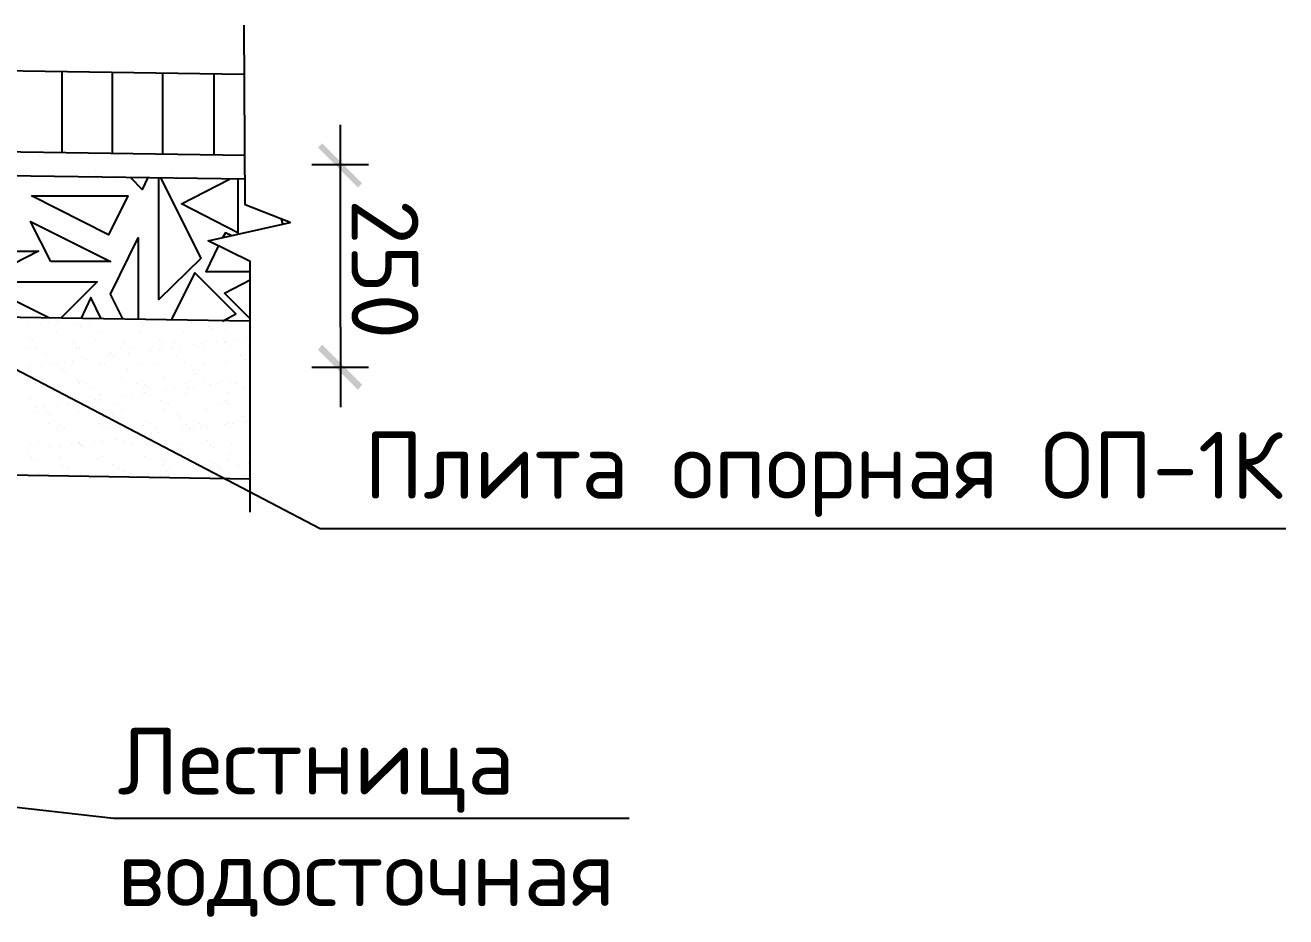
# Model space of a CAD drawing. Extents: x 8646 to 18206, y -17605 to -192.
# Drawn here: x 11966.9 to 12018.9, y -8215.8 to -8179 of the extents above; entities that cross this region are included whole.
import ezdxf

# ---------------------------------------------------------------- set-up
doc = ezdxf.new("R2010")
doc.units = 0
for name, color, linetype in [('PDF__0', 7, 'CONTINUOUS'), ('PDF__КОНСТРУКЦИЯ_КОЛОДЦА', 7, 'CONTINUOUS'), ('PDF__ТЕКСТ', 7, 'CONTINUOUS'), ('PDF__УСИЛЕНИЕ', 7, 'CONTINUOUS')]:
    doc.layers.add(name, color=color, linetype=linetype)
doc.styles.add('PDF_ISOCPEUR', font='isocpeur.ttf')

msp = doc.modelspace()

# ---------------------------------------------------------------- linework, layer by layer
at = {"layer": 'PDF__0', "linetype": 'CONTINUOUS'}
for points in [[(11979.893, -8186.481), (11979.893, -8183.133)], [(11981.038, -8184.786), (11978.707, -8184.786)], [(11971.926, -8185.337), (11971.714, -8185.803), (11971.248, -8185.337)], [(11972.477, -8185.337), (11974.13, -8188.643), (11972.392, -8190.338), (11972.392, -8185.337)], [(11975.655, -8185.379), (11975.655, -8187.583), (11973.325, -8186.396), (11975.316, -8185.379)], [(11977.52, -8187.244), (11977.435, -8186.99)], [(11975.401, -8187.71), (11975.147, -8187.583), (11975.02, -8187.795)], [(11970.909, -8191.143), (11970.401, -8190.126), (11971.545, -8187.795), (11971.545, -8191.185)], [(11976.164, -8189.193), (11974.342, -8189.193), (11974.85, -8188.134)], [(11975.02, -8191.228), (11975.571, -8190.931), (11973.876, -8189.236), (11972.901, -8191.185)], [(11967.858, -8191.101), (11964.891, -8189.617), (11969.85, -8189.617), (11968.366, -8191.101)], [(11976.164, -8191.143), (11975.105, -8190.083), (11976.164, -8189.533)], [(11970.019, -8191.143), (11969.595, -8190.253), (11969.172, -8191.143)], [(11979.893, -8191.482), (11979.893, -8194.787)], [(11978.707, -8193.135), (11981.038, -8193.135)]]:
    msp.add_lwpolyline(points, dxfattribs=at)
for points in [[(11967.137, -8186.057), (11971.121, -8186.057), (11970.316, -8187.668)], [(11967.943, -8188.77), (11967.095, -8187.117), (11970.401, -8188.77)], [(11964.298, -8188.346), (11967.434, -8188.346), (11965.357, -8189.405)]]:
    msp.add_lwpolyline(points, close=True, dxfattribs=at)
for points in [[(11980.783, -8185.549), (11978.961, -8184.066), (11979.131, -8183.896)], [(11980.614, -8185.718), (11980.783, -8185.549), (11978.961, -8184.066)], [(11979.131, -8192.202), (11978.961, -8192.414), (11980.783, -8193.855)], [(11978.961, -8192.414), (11980.783, -8193.855), (11980.614, -8194.067)]]:
    msp.add_solid(points, dxfattribs=at)
at = {"layer": 'PDF__КОНСТРУКЦИЯ_КОЛОДЦА', "linetype": 'CONTINUOUS'}
for points in [[(11976.164, -8199.11), (11976.164, -8188.77), (11974.427, -8187.922), (11977.817, -8187.159), (11975.952, -8186.439), (11975.91, -8179.023)], [(11975.91, -8181.057), (11947.643, -8180.633)], [(11975.952, -8184.405), (11948.194, -8183.981)], [(11975.952, -8185.379), (11952.347, -8185.04)], [(11976.164, -8191.228), (11962.349, -8191.016)], [(11976.164, -8197.754), (11963.662, -8197.542)]]:
    msp.add_lwpolyline(points, dxfattribs=at)
at = {"layer": 'PDF__УСИЛЕНИЕ', "linetype": 'CONTINUOUS'}
for points in [[(11968.409, -8184.278), (11968.409, -8180.93)], [(11970.485, -8184.32), (11970.485, -8180.972)], [(11972.562, -8184.362), (11972.562, -8181.014)], [(11974.681, -8184.362), (11974.681, -8181.057)], [(11967.476, -8184.405), (11967.476, -8184.405)], [(11969.172, -8184.362), (11969.172, -8184.362)], [(11973.07, -8184.489), (11973.07, -8184.489)], [(11969.765, -8184.998), (11969.765, -8184.998)], [(11972.901, -8184.998), (11972.901, -8184.998)], [(11969.892, -8185.21), (11969.892, -8185.21)], [(11970.57, -8185.252), (11970.57, -8185.252)], [(11973.113, -8185.252), (11973.113, -8185.252)], [(11973.918, -8185.295), (11973.918, -8185.295)], [(11979.893, -8191.482), (11979.893, -8186.481)], [(11967.519, -8191.312), (11967.519, -8191.312)], [(11967.858, -8191.27), (11967.858, -8191.27)], [(11968.197, -8191.228), (11968.197, -8191.228)], [(11968.748, -8191.143), (11968.748, -8191.143)], [(11969.595, -8191.27), (11969.595, -8191.27)], [(11971.672, -8191.27), (11971.672, -8191.27)], [(11973.748, -8191.27), (11973.748, -8191.27)], [(11975.825, -8191.27), (11975.825, -8191.27)], [(11966.968, -8191.397), (11966.968, -8191.397)], [(11968.154, -8191.694), (11968.154, -8191.694)], [(11969.044, -8191.355), (11969.044, -8191.355)], [(11969.172, -8191.44), (11969.172, -8191.44)], [(11969.892, -8191.694), (11969.892, -8191.694)], [(11971.63, -8191.694), (11971.63, -8191.694)], [(11971.757, -8191.397), (11971.757, -8191.397)], [(11973.409, -8191.651), (11973.409, -8191.651)], [(11974.427, -8191.44), (11974.427, -8191.44)], [(11974.554, -8191.524), (11974.554, -8191.524)], [(11975.147, -8191.609), (11975.147, -8191.609)], [(11964.383, -8192.118), (11979.046, -8199.788), (11980.741, -8199.788), (12018.882, -8199.788)], [(11967.053, -8191.906), (11967.053, -8191.906)], [(11967.053, -8192.33), (11967.053, -8192.33)], [(11967.18, -8192.033), (11967.18, -8192.033)], [(11967.307, -8192.372), (11967.307, -8192.372)], [(11968.875, -8192.118), (11968.875, -8192.118)], [(11969.002, -8192.372), (11969.002, -8192.372)], [(11969.129, -8192.33), (11969.129, -8192.33)], [(11969.765, -8191.99), (11969.765, -8191.99)], [(11970.824, -8192.33), (11970.824, -8192.33)], [(11970.951, -8192.118), (11970.951, -8192.118)], [(11971.206, -8192.33), (11971.206, -8192.33)], [(11972.435, -8191.99), (11972.435, -8191.99)], [(11972.562, -8192.118), (11972.562, -8192.118)], [(11972.562, -8192.287), (11972.562, -8192.287)], [(11972.943, -8192.33), (11972.943, -8192.33)], [(11973.028, -8192.118), (11973.028, -8192.118)], [(11973.282, -8192.287), (11973.282, -8192.287)], [(11973.876, -8192.202), (11973.876, -8192.202)], [(11974.215, -8192.16), (11974.215, -8192.16)], [(11974.257, -8192.287), (11974.257, -8192.287)], [(11974.766, -8192.075), (11974.766, -8192.075)], [(11975.105, -8192.118), (11975.105, -8192.118)], [(11975.147, -8192.075), (11975.147, -8192.075)], [(11975.359, -8192.287), (11975.359, -8192.287)], [(11975.655, -8191.99), (11975.655, -8191.99)], [(11975.995, -8191.948), (11975.995, -8191.948)], [(11976.079, -8192.245), (11976.079, -8192.245)], [(11967.731, -8192.584), (11967.731, -8192.584)], [(11968.833, -8192.88), (11968.833, -8192.88)], [(11969.383, -8192.796), (11969.383, -8192.796)], [(11970.273, -8192.669), (11970.273, -8192.669)], [(11970.401, -8192.584), (11970.401, -8192.584)], [(11970.528, -8192.711), (11970.528, -8192.711)], [(11970.612, -8192.626), (11970.612, -8192.626)], [(11971.163, -8192.584), (11971.163, -8192.584)], [(11972.053, -8192.457), (11972.053, -8192.457)], [(11972.435, -8192.414), (11972.435, -8192.414)], [(11973.113, -8192.669), (11973.113, -8192.669)], [(11975.189, -8192.88), (11975.189, -8192.88)], [(11975.783, -8192.669), (11975.783, -8192.669)], [(11975.91, -8192.796), (11975.91, -8192.796)], [(11967.053, -8193.092), (11967.053, -8193.092)], [(11967.561, -8193.05), (11967.561, -8193.05)], [(11968.07, -8192.965), (11968.07, -8192.965)], [(11968.197, -8193.008), (11968.197, -8193.008)], [(11968.409, -8193.177), (11968.409, -8193.177)], [(11968.493, -8192.923), (11968.493, -8192.923)], [(11968.536, -8193.304), (11968.536, -8193.304)], [(11969.934, -8192.965), (11969.934, -8192.965)], [(11970.146, -8192.965), (11970.146, -8192.965)], [(11971.121, -8193.219), (11971.121, -8193.219)], [(11971.672, -8192.965), (11971.672, -8192.965)], [(11972.223, -8192.965), (11972.223, -8192.965)], [(11973.452, -8192.923), (11973.452, -8192.923)], [(11973.791, -8193.262), (11973.791, -8193.262)], [(11973.918, -8193.389), (11973.918, -8193.389)], [(11974.299, -8192.965), (11974.299, -8192.965)], [(11967.307, -8193.813), (11967.307, -8193.813)], [(11967.349, -8193.643), (11967.349, -8193.643)], [(11969.044, -8193.686), (11969.044, -8193.686)], [(11969.129, -8193.813), (11969.129, -8193.813)], [(11969.383, -8193.813), (11969.383, -8193.813)], [(11970.867, -8193.601), (11970.867, -8193.601)], [(11971.46, -8193.813), (11971.46, -8193.813)], [(11971.799, -8193.855), (11971.799, -8193.855)], [(11971.926, -8193.94), (11971.926, -8193.94)], [(11972.604, -8193.558), (11972.604, -8193.558)], [(11973.537, -8193.813), (11973.537, -8193.813)], [(11974.299, -8193.601), (11974.299, -8193.601)], [(11974.469, -8193.855), (11974.469, -8193.855)], [(11974.511, -8193.898), (11974.511, -8193.898)], [(11974.85, -8193.813), (11974.85, -8193.813)], [(11975.359, -8193.728), (11975.359, -8193.728)], [(11975.613, -8193.813), (11975.613, -8193.813)], [(11976.122, -8193.516), (11976.122, -8193.516)], [(11967.095, -8194.406), (11967.095, -8194.406)], [(11967.604, -8193.982), (11967.604, -8193.982)], [(11968.239, -8194.279), (11968.239, -8194.279)], [(11969.68, -8193.982), (11969.68, -8193.982)], [(11969.765, -8194.448), (11969.765, -8194.448)], [(11969.977, -8194.279), (11969.977, -8194.279)], [(11969.977, -8194.448), (11969.977, -8194.448)], [(11970.909, -8194.321), (11970.909, -8194.321)], [(11971.248, -8194.279), (11971.248, -8194.279)], [(11971.714, -8194.279), (11971.714, -8194.279)], [(11971.757, -8193.982), (11971.757, -8193.982)], [(11971.799, -8194.194), (11971.799, -8194.194)], [(11972.689, -8194.109), (11972.689, -8194.109)], [(11973.028, -8194.025), (11973.028, -8194.025)], [(11973.494, -8194.194), (11973.494, -8194.194)], [(11973.579, -8193.982), (11973.579, -8193.982)], [(11973.833, -8193.982), (11973.833, -8193.982)], [(11975.232, -8194.194), (11975.232, -8194.194)], [(11975.91, -8193.982), (11975.91, -8193.982)], [(11967.307, -8194.787), (11967.307, -8194.787)], [(11967.392, -8194.957), (11967.392, -8194.957)], [(11967.646, -8194.745), (11967.646, -8194.745)], [(11968.197, -8194.703), (11968.197, -8194.703)], [(11968.621, -8194.618), (11968.621, -8194.618)], [(11969.087, -8194.576), (11969.087, -8194.576)], [(11969.087, -8194.957), (11969.087, -8194.957)], [(11969.426, -8194.533), (11969.426, -8194.533)], [(11969.892, -8194.533), (11969.892, -8194.533)], [(11970.697, -8194.618), (11970.697, -8194.618)], [(11970.909, -8194.872), (11970.909, -8194.872)], [(11972.477, -8194.491), (11972.477, -8194.491)], [(11972.647, -8194.872), (11972.647, -8194.872)], [(11972.774, -8194.618), (11972.774, -8194.618)], [(11974.342, -8194.872), (11974.342, -8194.872)], [(11974.85, -8194.618), (11974.85, -8194.618)], [(11975.147, -8194.491), (11975.147, -8194.491)], [(11975.274, -8194.618), (11975.274, -8194.618)], [(11976.164, -8194.787), (11976.164, -8194.787)], [(11967.773, -8194.999), (11967.773, -8194.999)], [(11967.858, -8195.466), (11967.858, -8195.466)], [(11967.9, -8195.126), (11967.9, -8195.126)], [(11969.934, -8195.466), (11969.934, -8195.466)], [(11970.485, -8195.084), (11970.485, -8195.084)], [(11972.011, -8195.466), (11972.011, -8195.466)], [(11973.155, -8195.084), (11973.155, -8195.084)], [(11973.282, -8195.211), (11973.282, -8195.211)], [(11974.087, -8195.466), (11974.087, -8195.466)], [(11975.274, -8195.466), (11975.274, -8195.466)], [(11975.444, -8195.466), (11975.444, -8195.466)], [(11975.867, -8195.169), (11975.867, -8195.169)], [(11975.995, -8195.381), (11975.995, -8195.381)], [(11968.154, -8195.677), (11968.154, -8195.677)], [(11968.282, -8195.55), (11968.282, -8195.55)], [(11968.493, -8195.677), (11968.493, -8195.677)], [(11970.019, -8195.55), (11970.019, -8195.55)], [(11970.231, -8195.635), (11970.231, -8195.635)], [(11971.163, -8195.677), (11971.163, -8195.677)], [(11971.29, -8195.805), (11971.29, -8195.805)], [(11971.502, -8195.974), (11971.502, -8195.974)], [(11971.757, -8195.55), (11971.757, -8195.55)], [(11971.841, -8195.932), (11971.841, -8195.932)], [(11972.308, -8195.635), (11972.308, -8195.635)], [(11972.392, -8195.847), (11972.392, -8195.847)], [(11973.325, -8195.72), (11973.325, -8195.72)], [(11973.537, -8195.508), (11973.537, -8195.508)], [(11973.664, -8195.677), (11973.664, -8195.677)], [(11973.876, -8195.72), (11973.876, -8195.72)], [(11974.172, -8195.635), (11974.172, -8195.635)], [(11974.384, -8195.635), (11974.384, -8195.635)], [(11975.105, -8195.508), (11975.105, -8195.508)], [(11967.095, -8196.313), (11967.095, -8196.313)], [(11967.434, -8196.228), (11967.434, -8196.228)], [(11967.9, -8196.44), (11967.9, -8196.44)], [(11968.282, -8196.398), (11968.282, -8196.398)], [(11968.79, -8196.313), (11968.79, -8196.313)], [(11969.129, -8196.228), (11969.129, -8196.228)], [(11969.129, -8196.271), (11969.129, -8196.271)], [(11969.172, -8196.313), (11969.172, -8196.313)], [(11969.256, -8196.398), (11969.256, -8196.398)], [(11969.722, -8196.228), (11969.722, -8196.228)], [(11970.062, -8196.144), (11970.062, -8196.144)], [(11970.612, -8196.101), (11970.612, -8196.101)], [(11970.951, -8196.186), (11970.951, -8196.186)], [(11971.248, -8196.313), (11971.248, -8196.313)], [(11971.841, -8196.313), (11971.841, -8196.313)], [(11972.689, -8196.144), (11972.689, -8196.144)], [(11973.325, -8196.313), (11973.325, -8196.313)], [(11974.384, -8196.144), (11974.384, -8196.144)], [(11974.511, -8196.355), (11974.511, -8196.355)], [(11974.638, -8196.44), (11974.638, -8196.44)], [(11975.401, -8196.271), (11975.401, -8196.271)], [(11967.01, -8196.567), (11967.01, -8196.567)], [(11967.137, -8196.864), (11967.137, -8196.864)], [(11967.265, -8196.949), (11967.265, -8196.949)], [(11968.324, -8196.864), (11968.324, -8196.864)], [(11969.85, -8196.906), (11969.85, -8196.906)], [(11970.062, -8196.822), (11970.062, -8196.822)], [(11971.799, -8196.822), (11971.799, -8196.822)], [(11972.519, -8196.949), (11972.519, -8196.949)], [(11972.647, -8197.034), (11972.647, -8197.034)], [(11973.579, -8196.779), (11973.579, -8196.779)], [(11975.232, -8196.991), (11975.232, -8196.991)], [(11975.316, -8196.737), (11975.316, -8196.737)], [(11967.476, -8197.5), (11967.476, -8197.5)], [(11967.858, -8197.5), (11967.858, -8197.5)], [(11968.409, -8197.161), (11968.409, -8197.161)], [(11968.663, -8197.33), (11968.663, -8197.33)], [(11969.172, -8197.542), (11969.172, -8197.542)], [(11970.485, -8197.161), (11970.485, -8197.161)], [(11970.528, -8197.5), (11970.528, -8197.5)], [(11970.74, -8197.33), (11970.74, -8197.33)], [(11970.994, -8197.457), (11970.994, -8197.457)], [(11972.477, -8197.584), (11972.477, -8197.584)], [(11972.562, -8197.161), (11972.562, -8197.161)], [(11972.731, -8197.415), (11972.731, -8197.415)], [(11972.816, -8197.33), (11972.816, -8197.33)], [(11973.028, -8197.5), (11973.028, -8197.5)], [(11973.198, -8197.584), (11973.198, -8197.584)], [(11973.918, -8197.373), (11973.918, -8197.373)], [(11974.257, -8197.33), (11974.257, -8197.33)], [(11974.427, -8197.457), (11974.427, -8197.457)], [(11974.638, -8197.118), (11974.638, -8197.118)], [(11974.808, -8197.245), (11974.808, -8197.245)], [(11974.893, -8197.33), (11974.893, -8197.33)], [(11975.698, -8197.161), (11975.698, -8197.161)], [(11975.867, -8197.584), (11975.867, -8197.584)], [(11976.079, -8197.118), (11976.079, -8197.118)], [(11970.655, -8197.627), (11970.655, -8197.627)], [(11972.138, -8197.627), (11972.138, -8197.627)], [(11975.995, -8197.712), (11975.995, -8197.712)]]:
    msp.add_lwpolyline(points, dxfattribs=at)
at = {"layer": 'PDF__УСИЛЕНИЕ', "color": 252, "linetype": 'CONTINUOUS'}
msp.add_lwpolyline([(11946.245, -8208.984), (11970.528, -8211.739), (11991.802, -8211.739)], dxfattribs=at)

# ---------------------------------------------------------------- texts
at = {"layer": 'PDF__ТЕКСТ', "linetype": 'CONTINUOUS', "insert": (11981.725, -8186.192), "char_height": 2.7611, "attachment_point": 4, "rotation": 270, "style": 'PDF_ISOCPEUR'}
msp.add_mtext('250', dxfattribs=at)
at = {"layer": 'PDF__ТЕКСТ', "linetype": 'CONTINUOUS', "insert": (11980.863, -8197.555), "char_height": 2.76115, "attachment_point": 4, "style": 'PDF_ISOCPEUR'}
msp.add_mtext('Плита опорная ОП-1К', dxfattribs=at)
at = {"layer": 'PDF__ТЕКСТ', "color": 252, "linetype": 'CONTINUOUS', "attachment_point": 4, "style": 'PDF_ISOCPEUR'}
for s, insert, char_height in [('Лестница', (11970.691, -8209.76), 2.7611), ('водосточная', (11970.691, -8214.21), 2.76115)]:
    msp.add_mtext(s, dxfattribs=dict(at, insert=insert, char_height=char_height))

doc.saveas('drawing.dxf')
